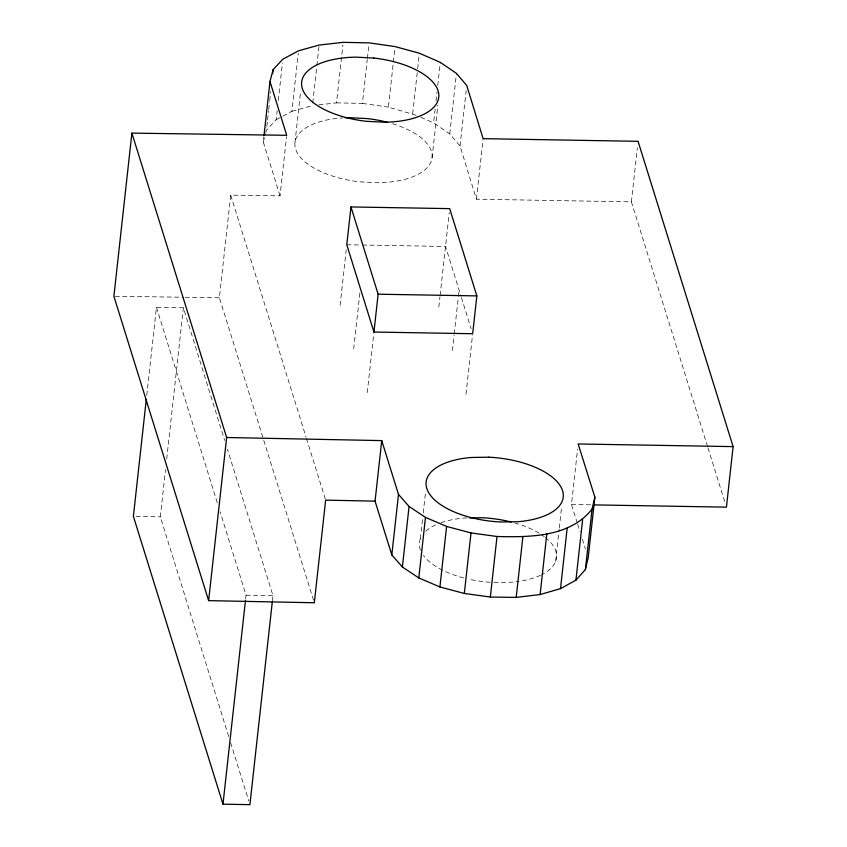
<?xml version="1.0" encoding="UTF-8"?>
<svg xmlns="http://www.w3.org/2000/svg" width="847" height="847" viewBox="0 0 847 847"><rect width="100%" height="100%" fill="white"/><g stroke="black" fill="none" stroke-linecap="round" stroke-linejoin="round"><path stroke-width="0.64" stroke-dasharray="4.24 3.18" d="M146.743 395.411L156.462 307.345L183.386 307.8L224.646 440.355M228.69 736.477L160.316 516.818L165.536 469.492M166.7 458.979L183.386 307.8M313.538 600.237L219.384 297.752L230.712 195.138L280.029 195.837L286.572 136.589M280.029 195.837L263.29 142.042L263.851 136.886M266.847 126.341L267.419 121.185M267.557 119.893L268.552 110.883M268.7 109.591L269.547 101.873M269.695 100.581L270.691 91.561M265.799 132.566L266.424 130.205L276.175 119.723L277.17 110.713M278.303 100.412L282.432 63.059M282.898 116.124L291.876 111.328L298.271 53.382M294.968 142.582L300.653 91.063M245.619 599.115L246.054 595.176L220.125 511.853M312.744 103.006L316.725 66.945M316.863 65.664L319.001 46.341M272.406 600.894L272.978 595.632L227.398 449.196M318.79 104.869L336.524 102.879L342.919 44.923M340.102 305.301L346.211 249.918M336.524 102.879L362.421 103.398L367.259 59.618M367.397 58.327L368.964 44.16M353.686 348.932L359.943 292.268M416.173 115.287L388.402 107.114L393.241 63.324M393.379 62.032L394.797 49.158M367.27 392.563L373.802 333.326M412.68 113.763L417.518 69.973M417.656 68.681L419.36 53.234M707.584 446.602L631.396 201.851L476.438 199.193L460.037 145.991L449.768 133.89L433.611 122.889L435.316 107.442M436.025 101.005L437.02 91.984M437.74 85.547L440.292 62.36M432.055 157.849L437.888 105.049M449.768 133.89L456.448 73.361M438.831 306.995L439.974 296.683M440.112 295.402L449.259 212.544M460.037 145.991L466.157 90.618M420.387 538.703L422.664 518.099M423.235 512.954L425.649 491.059M452.414 350.626L454.119 335.168M454.267 333.877L458.248 297.826M458.386 296.535L459.095 290.098M476.438 199.193L483.118 138.664M465.998 394.257L472.531 335.02M555.59 561.529L559.147 529.333M559.285 528.052L561.699 506.157M577.305 523.065L571.471 504.494L577.58 449.122M631.396 201.851L637.368 147.759M263.29 142.042L265.482 133.752M276.175 119.723L281.776 116.727M291.876 111.328L312.458 105.579M466.951 517.972L464.516 518.015A68.967 31.847 6.3 0 0 438.672 523.584M493.97 582.514L511.472 582.217A68.967 31.847 6.3 0 0 519.073 581.338M115.203 296.281L183.778 297.244M185.101 297.265L219.384 297.752M346.783 244.772L361.267 245.016M362.58 245.037L445.511 246.466L461.033 296.323M571.471 504.494L592.477 504.854M135.954 516.395L160.316 516.818M246.054 595.176L272.978 595.632M362.421 103.398L388.402 107.114M420.821 117.309L433.611 122.889M577.696 524.293L580.026 531.725M582.355 539.147L585.468 549.047M707.976 447.862L725.254 503.372M461.424 297.572L471.123 328.742M230.712 195.138L306.042 437.126M306.434 438.386L325.259 498.883M156.462 307.345L217.764 504.283M230.649 742.787L248.732 800.86M392.479 123.715A68.967 31.847 6.3 0 1 431.716 159.744A68.967 31.847 6.3 0 1 377.741 182.751L359.88 181.851A68.967 31.847 6.3 0 1 295.434 148.405A68.967 31.847 6.3 0 1 342.612 117.924M545.33 537.496A68.967 31.847 6.3 0 1 541.826 574.637M540.577 575.24A68.967 31.847 6.3 0 1 520.302 581.148M490.148 582.291A68.967 31.847 6.3 0 1 468.582 579.126M463.69 577.94A68.967 31.847 6.3 0 1 443.87 570.804M442.642 570.211A68.967 31.847 6.3 0 1 423.489 555.473M420.525 550.169A68.967 31.847 6.3 0 1 421.467 536.469M425.776 531.207A68.967 31.847 6.3 0 1 437.55 524.049M514.669 522.948A68.967 31.847 6.3 0 1 540.227 533.885M541.275 534.563A68.967 31.847 6.3 0 1 544.219 536.638"/><path stroke-width="1.27" d="M733.11 446.623L638.077 141.322L483.118 138.664L466.718 85.462L456.448 73.361L440.292 62.36L419.36 53.234L395.083 46.585L369.112 42.869L343.204 42.35L319.139 45.05L298.557 50.799L282.856 59.195L273.105 69.676L269.971 81.513L286.72 135.308L131.899 133.117L113.89 296.259L208.627 600.639L314.322 602.757L325.65 500.143L375.062 501.138L391.812 554.933L402.389 567.003L418.799 577.929L439.921 586.95L464.325 593.472L490.339 597.029L516.194 597.4L540.121 594.541L560.502 588.654L575.939 580.142L585.383 569.586L588.189 557.707L594.88 497.178L578.152 443.966L733.11 446.623L726.43 507.152L593.789 504.886M146.298 399.361L133.381 516.352L222.983 804.184L249.907 804.65L272.258 602.206M208.627 600.639L226.647 437.497L131.899 133.117M263.999 135.605L269.971 81.513M272.681 73.541L273.105 69.676M222.983 804.184L245.471 600.438M350.965 206.943L346.783 244.772L373.951 332.035L472.679 333.729L476.85 295.899L449.693 208.627L350.965 206.943L378.122 294.205L373.951 332.035M375.062 501.138L381.743 440.609L226.647 437.497M391.812 554.933L398.492 494.404L381.743 440.609M402.389 567.003L409.069 506.474L398.492 494.404M418.799 577.929L425.48 517.401L409.069 506.474M439.921 586.95L446.602 526.421L425.48 517.401M464.325 593.472L471.006 532.943L446.602 526.421M490.339 597.029L497.02 536.5C529.619 537.305 570.095 537.22 592.064 509.058L594.88 497.178M516.194 597.4L522.874 536.871M540.121 594.541L546.802 534.012M560.502 588.654L567.183 528.126M575.939 580.142L582.62 519.613M585.383 569.586L592.064 509.058M469.386 517.93L482.007 517.729A68.967 31.847 6.3 0 1 511.08 521.985M378.122 294.205L476.85 295.899M471.006 532.943L497.02 536.5M345.269 117.786A68.967 31.847 6.3 0 1 349.282 117.68L367.153 118.58A68.967 31.847 6.3 0 1 387.354 122.275M488.687 457.189L471.197 457.486A68.967 31.847 6.3 0 0 427.661 490.709A68.967 31.847 6.3 0 0 500.651 521.985L518.152 521.688A68.967 31.847 6.3 0 0 561.688 488.465A68.967 31.847 6.3 0 0 488.687 457.189M373.834 58.051L355.962 57.151A68.967 31.847 6.3 0 0 301.765 86.246A68.967 31.847 6.3 0 0 366.56 121.322L384.422 122.222A68.967 31.847 6.3 0 0 438.63 93.128A68.967 31.847 6.3 0 0 373.834 58.051"/></g></svg>
